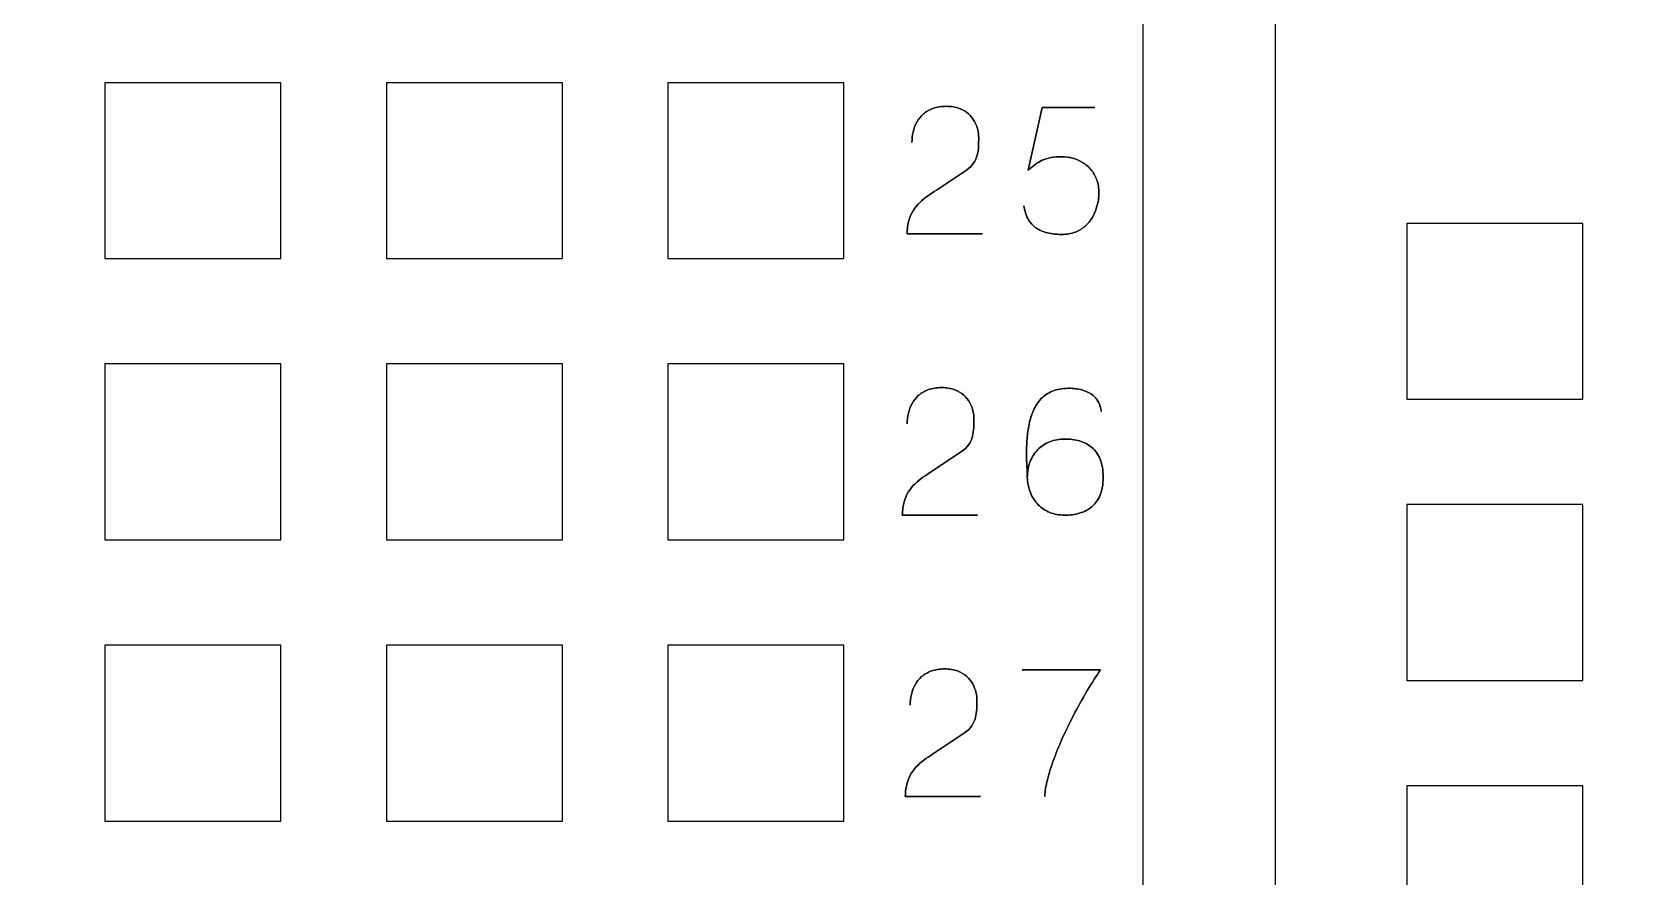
# Model space of a CAD drawing. Extents: x -1020 to 856, y -646 to 1108.
# Drawn here: x 375.44 to 389.91, y 689.69 to 697.32 of the extents above; entities that cross this region are included whole.
import ezdxf

# ---------------------------------------------------------------- set-up
doc = ezdxf.new("R2010")
doc.units = 0
doc.header["$MEASUREMENT"] = 0
doc.layers.add('LAYER_1', color=7, linetype='CONTINUOUS')

msp = doc.modelspace()

# ---------------------------------------------------------------- linework, layer by layer
at = {"layer": 'LAYER_1', "color": 250}
for points, knots in [([(581.5, 670), (581.5, 670), (581.5, 793), (581.5, 793), (581.5, 793), (581.5, 795.761), (579.261, 798), (576.5, 798), (576.5, 798), (576.5, 798), (333.5, 798), (333.5, 798), (333.5, 798), (330.739, 798), (328.5, 795.761), (328.5, 793), (328.5, 793), (328.5, 793), (328.5, 670), (328.5, 670), (328.5, 670), (328.5, 667.239), (330.739, 665), (333.5, 665), (333.5, 665), (333.5, 665), (576.5, 665), (576.5, 665), (576.5, 665), (579.261, 665), (581.5, 667.239), (581.5, 670)], [0, 0, 0, 0, 0.125, 0.125, 0.125, 0.125, 0.25, 0.25, 0.25, 0.25, 0.375, 0.375, 0.375, 0.375, 0.5, 0.5, 0.5, 0.5, 0.625, 0.625, 0.625, 0.625, 0.75, 0.75, 0.75, 0.75, 0.875, 0.875, 0.875, 0.875, 1, 1, 1, 1]), ([(350.5368, 762.11), (350.5368, 762.11), (385.4618, 762.11), (385.4618, 762.11), (385.4618, 762.11), (385.4618, 762.11), (385.4618, 678.29), (385.4618, 678.29), (385.4618, 678.29), (385.4618, 678.29), (350.5368, 678.29), (350.5368, 678.29), (350.5368, 678.29), (350.5368, 678.29), (350.5368, 762.11), (350.5368, 762.11)], [0, 0, 0, 0, 0.25, 0.25, 0.25, 0.25, 0.5, 0.5, 0.5, 0.5, 0.75, 0.75, 0.75, 0.75, 1, 1, 1, 1]), ([(385.4614, 762.11), (385.4614, 762.11), (394.3514, 762.11), (394.3514, 762.11), (394.3514, 762.11), (394.3514, 762.11), (394.3514, 678.29), (394.3514, 678.29), (394.3514, 678.29), (394.3514, 678.29), (385.4614, 678.29), (385.4614, 678.29), (385.4614, 678.29), (385.4614, 678.29), (385.4614, 762.11), (385.4614, 762.11)], [0, 0, 0, 0, 0.25, 0.25, 0.25, 0.25, 0.5, 0.5, 0.5, 0.5, 0.75, 0.75, 0.75, 0.75, 1, 1, 1, 1]), ([(376.0956, 696.8597), (376.0956, 696.8597), (377.6831, 696.8597), (377.6831, 696.8597), (377.6831, 696.8597), (377.6831, 696.8597), (377.6831, 695.2722), (377.6831, 695.2722), (377.6831, 695.2722), (377.6831, 695.2722), (376.0956, 695.2722), (376.0956, 695.2722), (376.0956, 695.2722), (376.0956, 695.2722), (376.0956, 696.8597), (376.0956, 696.8597)], [0, 0, 0, 0, 0.25, 0.25, 0.25, 0.25, 0.5, 0.5, 0.5, 0.5, 0.75, 0.75, 0.75, 0.75, 1, 1, 1, 1]), ([(378.6356, 696.8597), (378.6356, 696.8597), (380.2231, 696.8597), (380.2231, 696.8597), (380.2231, 696.8597), (380.2231, 696.8597), (380.2231, 695.2722), (380.2231, 695.2722), (380.2231, 695.2722), (380.2231, 695.2722), (378.6356, 695.2722), (378.6356, 695.2722), (378.6356, 695.2722), (378.6356, 695.2722), (378.6356, 696.8597), (378.6356, 696.8597)], [0, 0, 0, 0, 0.25, 0.25, 0.25, 0.25, 0.5, 0.5, 0.5, 0.5, 0.75, 0.75, 0.75, 0.75, 1, 1, 1, 1]), ([(381.1756, 696.8597), (381.1756, 696.8597), (382.7631, 696.8597), (382.7631, 696.8597), (382.7631, 696.8597), (382.7631, 696.8597), (382.7631, 695.2722), (382.7631, 695.2722), (382.7631, 695.2722), (382.7631, 695.2722), (381.1756, 695.2722), (381.1756, 695.2722), (381.1756, 695.2722), (381.1756, 695.2722), (381.1756, 696.8597), (381.1756, 696.8597)], [0, 0, 0, 0, 0.25, 0.25, 0.25, 0.25, 0.5, 0.5, 0.5, 0.5, 0.75, 0.75, 0.75, 0.75, 1, 1, 1, 1]), ([(384.0123, 695.4946), (384.0123, 695.4946), (383.3327, 695.4946), (383.3327, 695.4946), (383.3327, 695.4946), (383.3341, 695.5406), (383.3399, 695.5812), (383.3496, 695.6161), (383.3496, 695.6161), (383.3597, 695.6509), (383.3731, 695.6816), (383.3898, 695.708), (383.3898, 695.708), (383.4067, 695.7344), (383.4259, 695.7579), (383.4478, 695.7785), (383.4478, 695.7785), (383.4697, 695.7994), (383.4932, 695.8184), (383.5186, 695.8363), (383.5186, 695.8363), (383.5439, 695.854), (383.5701, 695.8717), (383.5973, 695.8892), (383.5973, 695.8892), (383.5973, 695.8892), (383.8682, 696.0698), (383.8682, 696.0698), (383.8682, 696.0698), (383.896, 696.0894), (383.9176, 696.1107), (383.9329, 696.1337), (383.9329, 696.1337), (383.9484, 696.1567), (383.9592, 696.181), (383.9658, 696.2066), (383.9658, 696.2066), (383.9722, 696.232), (383.9761, 696.2581), (383.9775, 696.2845), (383.9775, 696.2845), (383.9788, 696.3112), (383.9793, 696.3379), (383.9791, 696.3645), (383.9791, 696.3645), (383.9791, 696.3865), (383.9761, 696.41), (383.9703, 696.4353), (383.9703, 696.4353), (383.9643, 696.4604), (383.9548, 696.4855), (383.9413, 696.5103), (383.9413, 696.5103), (383.9279, 696.5352), (383.91, 696.5579), (383.8875, 696.5785), (383.8875, 696.5785), (383.8651, 696.5988), (383.8373, 696.6152), (383.8043, 696.6276), (383.8043, 696.6276), (383.7713, 696.64), (383.7325, 696.6463), (383.6876, 696.6466), (383.6876, 696.6466), (383.6424, 696.6463), (383.6025, 696.64), (383.5682, 696.6279), (383.5682, 696.6279), (383.5339, 696.6157), (383.5046, 696.5988), (383.4803, 696.5774), (383.4803, 696.5774), (383.456, 696.556), (383.4364, 696.5312), (383.4211, 696.5035), (383.4211, 696.5035), (383.4059, 696.4757), (383.3948, 696.4462), (383.3877, 696.415), (383.3877, 696.415), (383.3805, 696.3838), (383.3771, 696.3521), (383.3771, 696.3202), (383.3771, 696.3202), (383.3771, 696.3521), (383.3805, 696.3838), (383.3877, 696.415), (383.3877, 696.415), (383.3948, 696.4462), (383.4059, 696.4757), (383.4211, 696.5035), (383.4211, 696.5035), (383.4364, 696.5312), (383.456, 696.556), (383.4803, 696.5774), (383.4803, 696.5774), (383.5046, 696.5988), (383.5339, 696.6157), (383.5682, 696.6279), (383.5682, 696.6279), (383.6025, 696.64), (383.6424, 696.6463), (383.6876, 696.6466), (383.6876, 696.6466), (383.7325, 696.6463), (383.7713, 696.64), (383.8043, 696.6276), (383.8043, 696.6276), (383.8373, 696.6152), (383.8651, 696.5988), (383.8875, 696.5785), (383.8875, 696.5785), (383.91, 696.5579), (383.9279, 696.5352), (383.9413, 696.5103), (383.9413, 696.5103), (383.9548, 696.4855), (383.9643, 696.4604), (383.9703, 696.4353), (383.9703, 696.4353), (383.9761, 696.41), (383.9791, 696.3865), (383.9791, 696.3645), (383.9791, 696.3645), (383.9793, 696.3379), (383.9788, 696.3112), (383.9775, 696.2845), (383.9775, 696.2845), (383.9761, 696.2581), (383.9722, 696.232), (383.9658, 696.2066), (383.9658, 696.2066), (383.9592, 696.181), (383.9484, 696.1567), (383.9329, 696.1337), (383.9329, 696.1337), (383.9176, 696.1107), (383.896, 696.0894), (383.8682, 696.0698), (383.8682, 696.0698), (383.8682, 696.0698), (383.5973, 695.8892), (383.5973, 695.8892), (383.5973, 695.8892), (383.5701, 695.8717), (383.5439, 695.854), (383.5186, 695.8363), (383.5186, 695.8363), (383.4932, 695.8184), (383.4697, 695.7994), (383.4478, 695.7785), (383.4478, 695.7785), (383.4259, 695.7579), (383.4067, 695.7344), (383.3898, 695.708), (383.3898, 695.708), (383.3731, 695.6816), (383.3597, 695.6509), (383.3496, 695.6161), (383.3496, 695.6161), (383.3399, 695.5812), (383.3341, 695.5406), (383.3327, 695.4946), (383.3327, 695.4946), (383.3327, 695.4946), (384.0123, 695.4946), (384.0123, 695.4946)], [0, 0, 0, 0, 0.0238095, 0.0238095, 0.0238095, 0.0238095, 0.047619, 0.047619, 0.047619, 0.047619, 0.0714286, 0.0714286, 0.0714286, 0.0714286, 0.0952381, 0.0952381, 0.0952381, 0.0952381, 0.1190476, 0.1190476, 0.1190476, 0.1190476, 0.1428571, 0.1428571, 0.1428571, 0.1428571, 0.1666667, 0.1666667, 0.1666667, 0.1666667, 0.1904762, 0.1904762, 0.1904762, 0.1904762, 0.2142857, 0.2142857, 0.2142857, 0.2142857, 0.2380952, 0.2380952, 0.2380952, 0.2380952, 0.2619048, 0.2619048, 0.2619048, 0.2619048, 0.2857143, 0.2857143, 0.2857143, 0.2857143, 0.3095238, 0.3095238, 0.3095238, 0.3095238, 0.3333333, 0.3333333, 0.3333333, 0.3333333, 0.3571429, 0.3571429, 0.3571429, 0.3571429, 0.3809524, 0.3809524, 0.3809524, 0.3809524, 0.4047619, 0.4047619, 0.4047619, 0.4047619, 0.4285714, 0.4285714, 0.4285714, 0.4285714, 0.452381, 0.452381, 0.452381, 0.452381, 0.4761905, 0.4761905, 0.4761905, 0.4761905, 0.5, 0.5, 0.5, 0.5, 0.5238095, 0.5238095, 0.5238095, 0.5238095, 0.547619, 0.547619, 0.547619, 0.547619, 0.5714286, 0.5714286, 0.5714286, 0.5714286, 0.5952381, 0.5952381, 0.5952381, 0.5952381, 0.6190476, 0.6190476, 0.6190476, 0.6190476, 0.6428571, 0.6428571, 0.6428571, 0.6428571, 0.6666667, 0.6666667, 0.6666667, 0.6666667, 0.6904762, 0.6904762, 0.6904762, 0.6904762, 0.7142857, 0.7142857, 0.7142857, 0.7142857, 0.7380952, 0.7380952, 0.7380952, 0.7380952, 0.7619048, 0.7619048, 0.7619048, 0.7619048, 0.7857143, 0.7857143, 0.7857143, 0.7857143, 0.8095238, 0.8095238, 0.8095238, 0.8095238, 0.8333333, 0.8333333, 0.8333333, 0.8333333, 0.8571429, 0.8571429, 0.8571429, 0.8571429, 0.8809524, 0.8809524, 0.8809524, 0.8809524, 0.9047619, 0.9047619, 0.9047619, 0.9047619, 0.9285714, 0.9285714, 0.9285714, 0.9285714, 0.952381, 0.952381, 0.952381, 0.952381, 0.9761905, 0.9761905, 0.9761905, 0.9761905, 1, 1, 1, 1]), ([(385.0279, 696.6371), (385.0279, 696.6371), (384.5526, 696.6371), (384.5526, 696.6371), (384.5526, 696.6371), (384.5526, 696.6371), (384.426, 696.0698), (384.426, 696.0698), (384.426, 696.0698), (384.4481, 696.0888), (384.4693, 696.106), (384.4895, 696.121), (384.4895, 696.121), (384.5096, 696.1361), (384.5307, 696.1488), (384.5531, 696.1593), (384.5531, 696.1593), (384.5753, 696.1699), (384.6007, 696.1778), (384.6292, 696.1834), (384.6292, 696.1834), (384.6575, 696.1889), (384.6913, 696.1918), (384.7301, 696.1918), (384.7301, 696.1918), (384.7618, 696.1918), (384.7935, 696.1876), (384.8252, 696.1789), (384.8252, 696.1789), (384.8569, 696.1704), (384.887, 696.1575), (384.9155, 696.1403), (384.9155, 696.1403), (384.9443, 696.1229), (384.9696, 696.1012), (384.9917, 696.0751), (384.9917, 696.0751), (385.0142, 696.0489), (385.0319, 696.0183), (385.0445, 695.9832), (385.0445, 695.9832), (385.0575, 695.9481), (385.0641, 695.9082), (385.0643, 695.8638), (385.0643, 695.8638), (385.0646, 695.8474), (385.0628, 695.8268), (385.0591, 695.8025), (385.0591, 695.8025), (385.0556, 695.7782), (385.0493, 695.7518), (385.0403, 695.7238), (385.0403, 695.7238), (385.0313, 695.6958), (385.0187, 695.6681), (385.0025, 695.6406), (385.0025, 695.6406), (384.9865, 695.6132), (384.9659, 695.5881), (384.9411, 695.5654), (384.9411, 695.5654), (384.9163, 695.5427), (384.8862, 695.5244), (384.8511, 695.5107), (384.8511, 695.5107), (384.8157, 695.4972), (384.7742, 695.4901), (384.7269, 695.4898), (384.7269, 695.4898), (384.6704, 695.4901), (384.6229, 695.4962), (384.5843, 695.5075), (384.5843, 695.5075), (384.5458, 695.5192), (384.5143, 695.5342), (384.49, 695.5532), (384.49, 695.5532), (384.4656, 695.5722), (384.4466, 695.5931), (384.4328, 695.6158), (384.4328, 695.6158), (384.4191, 695.6385), (384.4088, 695.6612), (384.4019, 695.684), (384.4019, 695.684), (384.3951, 695.7067), (384.3898, 695.7275), (384.3863, 695.7466), (384.3863, 695.7466), (384.3898, 695.7275), (384.3951, 695.7067), (384.4019, 695.684), (384.4019, 695.684), (384.4088, 695.6612), (384.4191, 695.6385), (384.4328, 695.6158), (384.4328, 695.6158), (384.4466, 695.5931), (384.4656, 695.5722), (384.49, 695.5532), (384.49, 695.5532), (384.5143, 695.5342), (384.5458, 695.5192), (384.5843, 695.5075), (384.5843, 695.5075), (384.6229, 695.4962), (384.6704, 695.4901), (384.7269, 695.4898), (384.7269, 695.4898), (384.7742, 695.4901), (384.8157, 695.4972), (384.8511, 695.5107), (384.8511, 695.5107), (384.8862, 695.5244), (384.9163, 695.5427), (384.9411, 695.5654), (384.9411, 695.5654), (384.9659, 695.5881), (384.9865, 695.6132), (385.0025, 695.6406), (385.0025, 695.6406), (385.0187, 695.6681), (385.0313, 695.6958), (385.0403, 695.7238), (385.0403, 695.7238), (385.0493, 695.7518), (385.0556, 695.7782), (385.0591, 695.8025), (385.0591, 695.8025), (385.0628, 695.8268), (385.0646, 695.8474), (385.0643, 695.8638), (385.0643, 695.8638), (385.0641, 695.9082), (385.0575, 695.9481), (385.0445, 695.9832), (385.0445, 695.9832), (385.0319, 696.0183), (385.0142, 696.0489), (384.9917, 696.0751), (384.9917, 696.0751), (384.9696, 696.1012), (384.9443, 696.1229), (384.9155, 696.1403), (384.9155, 696.1403), (384.887, 696.1575), (384.8569, 696.1704), (384.8252, 696.1789), (384.8252, 696.1789), (384.7935, 696.1876), (384.7618, 696.1918), (384.7301, 696.1918), (384.7301, 696.1918), (384.6913, 696.1918), (384.6575, 696.1889), (384.6292, 696.1834), (384.6292, 696.1834), (384.6007, 696.1778), (384.5753, 696.1699), (384.5531, 696.1593), (384.5531, 696.1593), (384.5307, 696.1488), (384.5096, 696.1361), (384.4895, 696.121), (384.4895, 696.121), (384.4693, 696.106), (384.4481, 696.0888), (384.426, 696.0698), (384.426, 696.0698), (384.426, 696.0698), (384.5526, 696.6371), (384.5526, 696.6371), (384.5526, 696.6371), (384.5526, 696.6371), (385.0279, 696.6371), (385.0279, 696.6371)], [0, 0, 0, 0, 0.0227273, 0.0227273, 0.0227273, 0.0227273, 0.0454545, 0.0454545, 0.0454545, 0.0454545, 0.0681818, 0.0681818, 0.0681818, 0.0681818, 0.0909091, 0.0909091, 0.0909091, 0.0909091, 0.1136364, 0.1136364, 0.1136364, 0.1136364, 0.1363636, 0.1363636, 0.1363636, 0.1363636, 0.1590909, 0.1590909, 0.1590909, 0.1590909, 0.1818182, 0.1818182, 0.1818182, 0.1818182, 0.2045455, 0.2045455, 0.2045455, 0.2045455, 0.2272727, 0.2272727, 0.2272727, 0.2272727, 0.25, 0.25, 0.25, 0.25, 0.2727273, 0.2727273, 0.2727273, 0.2727273, 0.2954545, 0.2954545, 0.2954545, 0.2954545, 0.3181818, 0.3181818, 0.3181818, 0.3181818, 0.3409091, 0.3409091, 0.3409091, 0.3409091, 0.3636364, 0.3636364, 0.3636364, 0.3636364, 0.3863636, 0.3863636, 0.3863636, 0.3863636, 0.4090909, 0.4090909, 0.4090909, 0.4090909, 0.4318182, 0.4318182, 0.4318182, 0.4318182, 0.4545455, 0.4545455, 0.4545455, 0.4545455, 0.4772727, 0.4772727, 0.4772727, 0.4772727, 0.5, 0.5, 0.5, 0.5, 0.5227273, 0.5227273, 0.5227273, 0.5227273, 0.5454545, 0.5454545, 0.5454545, 0.5454545, 0.5681818, 0.5681818, 0.5681818, 0.5681818, 0.5909091, 0.5909091, 0.5909091, 0.5909091, 0.6136364, 0.6136364, 0.6136364, 0.6136364, 0.6363636, 0.6363636, 0.6363636, 0.6363636, 0.6590909, 0.6590909, 0.6590909, 0.6590909, 0.6818182, 0.6818182, 0.6818182, 0.6818182, 0.7045455, 0.7045455, 0.7045455, 0.7045455, 0.7272727, 0.7272727, 0.7272727, 0.7272727, 0.75, 0.75, 0.75, 0.75, 0.7727273, 0.7727273, 0.7727273, 0.7727273, 0.7954545, 0.7954545, 0.7954545, 0.7954545, 0.8181818, 0.8181818, 0.8181818, 0.8181818, 0.8409091, 0.8409091, 0.8409091, 0.8409091, 0.8636364, 0.8636364, 0.8636364, 0.8636364, 0.8863636, 0.8863636, 0.8863636, 0.8863636, 0.9090909, 0.9090909, 0.9090909, 0.9090909, 0.9318182, 0.9318182, 0.9318182, 0.9318182, 0.9545455, 0.9545455, 0.9545455, 0.9545455, 0.9772727, 0.9772727, 0.9772727, 0.9772727, 1, 1, 1, 1]), ([(387.8427, 695.5897), (387.8427, 695.5897), (389.4302, 695.5897), (389.4302, 695.5897), (389.4302, 695.5897), (389.4302, 695.5897), (389.4302, 694.0022), (389.4302, 694.0022), (389.4302, 694.0022), (389.4302, 694.0022), (387.8427, 694.0022), (387.8427, 694.0022), (387.8427, 694.0022), (387.8427, 694.0022), (387.8427, 695.5897), (387.8427, 695.5897)], [0, 0, 0, 0, 0.25, 0.25, 0.25, 0.25, 0.5, 0.5, 0.5, 0.5, 0.75, 0.75, 0.75, 0.75, 1, 1, 1, 1]), ([(376.0956, 694.3197), (376.0956, 694.3197), (377.6831, 694.3197), (377.6831, 694.3197), (377.6831, 694.3197), (377.6831, 694.3197), (377.6831, 692.7322), (377.6831, 692.7322), (377.6831, 692.7322), (377.6831, 692.7322), (376.0956, 692.7322), (376.0956, 692.7322), (376.0956, 692.7322), (376.0956, 692.7322), (376.0956, 694.3197), (376.0956, 694.3197)], [0, 0, 0, 0, 0.25, 0.25, 0.25, 0.25, 0.5, 0.5, 0.5, 0.5, 0.75, 0.75, 0.75, 0.75, 1, 1, 1, 1]), ([(378.6356, 694.3197), (378.6356, 694.3197), (380.2231, 694.3197), (380.2231, 694.3197), (380.2231, 694.3197), (380.2231, 694.3197), (380.2231, 692.7322), (380.2231, 692.7322), (380.2231, 692.7322), (380.2231, 692.7322), (378.6356, 692.7322), (378.6356, 692.7322), (378.6356, 692.7322), (378.6356, 692.7322), (378.6356, 694.3197), (378.6356, 694.3197)], [0, 0, 0, 0, 0.25, 0.25, 0.25, 0.25, 0.5, 0.5, 0.5, 0.5, 0.75, 0.75, 0.75, 0.75, 1, 1, 1, 1]), ([(381.1756, 694.3197), (381.1756, 694.3197), (382.7631, 694.3197), (382.7631, 694.3197), (382.7631, 694.3197), (382.7631, 694.3197), (382.7631, 692.7322), (382.7631, 692.7322), (382.7631, 692.7322), (382.7631, 692.7322), (381.1756, 692.7322), (381.1756, 692.7322), (381.1756, 692.7322), (381.1756, 692.7322), (381.1756, 694.3197), (381.1756, 694.3197)], [0, 0, 0, 0, 0.25, 0.25, 0.25, 0.25, 0.5, 0.5, 0.5, 0.5, 0.75, 0.75, 0.75, 0.75, 1, 1, 1, 1]), ([(383.9695, 692.9546), (383.9695, 692.9546), (383.2899, 692.9546), (383.2899, 692.9546), (383.2899, 692.9546), (383.2913, 693.0006), (383.2971, 693.0412), (383.3068, 693.0761), (383.3068, 693.0761), (383.3169, 693.1109), (383.3303, 693.1416), (383.347, 693.168), (383.347, 693.168), (383.3639, 693.1944), (383.3831, 693.2179), (383.405, 693.2385), (383.405, 693.2385), (383.4269, 693.2594), (383.4504, 693.2784), (383.4758, 693.2963), (383.4758, 693.2963), (383.5011, 693.314), (383.5273, 693.3317), (383.5545, 693.3492), (383.5545, 693.3492), (383.5545, 693.3492), (383.8254, 693.5298), (383.8254, 693.5298), (383.8254, 693.5298), (383.8532, 693.5494), (383.8748, 693.5707), (383.8901, 693.5937), (383.8901, 693.5937), (383.9056, 693.6167), (383.9164, 693.641), (383.923, 693.6666), (383.923, 693.6666), (383.9294, 693.692), (383.9333, 693.7181), (383.9347, 693.7445), (383.9347, 693.7445), (383.936, 693.7712), (383.9365, 693.7979), (383.9363, 693.8245), (383.9363, 693.8245), (383.9363, 693.8465), (383.9333, 693.87), (383.9275, 693.8953), (383.9275, 693.8953), (383.9215, 693.9204), (383.912, 693.9455), (383.8985, 693.9703), (383.8985, 693.9703), (383.8851, 693.9952), (383.8672, 694.0179), (383.8447, 694.0385), (383.8447, 694.0385), (383.8223, 694.0588), (383.7945, 694.0752), (383.7615, 694.0876), (383.7615, 694.0876), (383.7285, 694.1), (383.6897, 694.1063), (383.6448, 694.1066), (383.6448, 694.1066), (383.5996, 694.1063), (383.5597, 694.1), (383.5254, 694.0879), (383.5254, 694.0879), (383.4911, 694.0757), (383.4618, 694.0588), (383.4375, 694.0374), (383.4375, 694.0374), (383.4132, 694.016), (383.3936, 693.9912), (383.3783, 693.9635), (383.3783, 693.9635), (383.3631, 693.9357), (383.352, 693.9062), (383.3449, 693.875), (383.3449, 693.875), (383.3377, 693.8438), (383.3343, 693.8121), (383.3343, 693.7802), (383.3343, 693.7802), (383.3343, 693.8121), (383.3377, 693.8438), (383.3449, 693.875), (383.3449, 693.875), (383.352, 693.9062), (383.3631, 693.9357), (383.3783, 693.9635), (383.3783, 693.9635), (383.3936, 693.9912), (383.4132, 694.016), (383.4375, 694.0374), (383.4375, 694.0374), (383.4618, 694.0588), (383.4911, 694.0757), (383.5254, 694.0879), (383.5254, 694.0879), (383.5597, 694.1), (383.5996, 694.1063), (383.6448, 694.1066), (383.6448, 694.1066), (383.6897, 694.1063), (383.7285, 694.1), (383.7615, 694.0876), (383.7615, 694.0876), (383.7945, 694.0752), (383.8223, 694.0588), (383.8447, 694.0385), (383.8447, 694.0385), (383.8672, 694.0179), (383.8851, 693.9952), (383.8985, 693.9703), (383.8985, 693.9703), (383.912, 693.9455), (383.9215, 693.9204), (383.9275, 693.8953), (383.9275, 693.8953), (383.9333, 693.87), (383.9363, 693.8465), (383.9363, 693.8245), (383.9363, 693.8245), (383.9365, 693.7979), (383.936, 693.7712), (383.9347, 693.7445), (383.9347, 693.7445), (383.9333, 693.7181), (383.9294, 693.692), (383.923, 693.6666), (383.923, 693.6666), (383.9164, 693.641), (383.9056, 693.6167), (383.8901, 693.5937), (383.8901, 693.5937), (383.8748, 693.5707), (383.8532, 693.5494), (383.8254, 693.5298), (383.8254, 693.5298), (383.8254, 693.5298), (383.5545, 693.3492), (383.5545, 693.3492), (383.5545, 693.3492), (383.5273, 693.3317), (383.5011, 693.314), (383.4758, 693.2963), (383.4758, 693.2963), (383.4504, 693.2784), (383.4269, 693.2594), (383.405, 693.2385), (383.405, 693.2385), (383.3831, 693.2179), (383.3639, 693.1944), (383.347, 693.168), (383.347, 693.168), (383.3303, 693.1416), (383.3169, 693.1109), (383.3068, 693.0761), (383.3068, 693.0761), (383.2971, 693.0412), (383.2913, 693.0006), (383.2899, 692.9546), (383.2899, 692.9546), (383.2899, 692.9546), (383.9695, 692.9546), (383.9695, 692.9546)], [0, 0, 0, 0, 0.0238095, 0.0238095, 0.0238095, 0.0238095, 0.047619, 0.047619, 0.047619, 0.047619, 0.0714286, 0.0714286, 0.0714286, 0.0714286, 0.0952381, 0.0952381, 0.0952381, 0.0952381, 0.1190476, 0.1190476, 0.1190476, 0.1190476, 0.1428571, 0.1428571, 0.1428571, 0.1428571, 0.1666667, 0.1666667, 0.1666667, 0.1666667, 0.1904762, 0.1904762, 0.1904762, 0.1904762, 0.2142857, 0.2142857, 0.2142857, 0.2142857, 0.2380952, 0.2380952, 0.2380952, 0.2380952, 0.2619048, 0.2619048, 0.2619048, 0.2619048, 0.2857143, 0.2857143, 0.2857143, 0.2857143, 0.3095238, 0.3095238, 0.3095238, 0.3095238, 0.3333333, 0.3333333, 0.3333333, 0.3333333, 0.3571429, 0.3571429, 0.3571429, 0.3571429, 0.3809524, 0.3809524, 0.3809524, 0.3809524, 0.4047619, 0.4047619, 0.4047619, 0.4047619, 0.4285714, 0.4285714, 0.4285714, 0.4285714, 0.452381, 0.452381, 0.452381, 0.452381, 0.4761905, 0.4761905, 0.4761905, 0.4761905, 0.5, 0.5, 0.5, 0.5, 0.5238095, 0.5238095, 0.5238095, 0.5238095, 0.547619, 0.547619, 0.547619, 0.547619, 0.5714286, 0.5714286, 0.5714286, 0.5714286, 0.5952381, 0.5952381, 0.5952381, 0.5952381, 0.6190476, 0.6190476, 0.6190476, 0.6190476, 0.6428571, 0.6428571, 0.6428571, 0.6428571, 0.6666667, 0.6666667, 0.6666667, 0.6666667, 0.6904762, 0.6904762, 0.6904762, 0.6904762, 0.7142857, 0.7142857, 0.7142857, 0.7142857, 0.7380952, 0.7380952, 0.7380952, 0.7380952, 0.7619048, 0.7619048, 0.7619048, 0.7619048, 0.7857143, 0.7857143, 0.7857143, 0.7857143, 0.8095238, 0.8095238, 0.8095238, 0.8095238, 0.8333333, 0.8333333, 0.8333333, 0.8333333, 0.8571429, 0.8571429, 0.8571429, 0.8571429, 0.8809524, 0.8809524, 0.8809524, 0.8809524, 0.9047619, 0.9047619, 0.9047619, 0.9047619, 0.9285714, 0.9285714, 0.9285714, 0.9285714, 0.952381, 0.952381, 0.952381, 0.952381, 0.9761905, 0.9761905, 0.9761905, 0.9761905, 1, 1, 1, 1]), ([(384.418, 693.2985), (384.4183, 693.3502), (384.4267, 693.397), (384.4435, 693.4392), (384.4435, 693.4392), (384.4602, 693.4812), (384.4837, 693.5174), (384.514, 693.5478), (384.514, 693.5478), (384.5442, 693.5779), (384.5798, 693.6011), (384.6205, 693.6175), (384.6205, 693.6175), (384.6611, 693.6339), (384.7058, 693.6421), (384.7538, 693.6423), (384.7538, 693.6423), (384.8022, 693.6426), (384.8473, 693.6365), (384.8893, 693.6244), (384.8893, 693.6244), (384.9313, 693.6125), (384.9679, 693.5929), (384.9999, 693.566), (384.9999, 693.566), (385.0318, 693.5393), (385.0569, 693.5039), (385.0749, 693.4598), (385.0749, 693.4598), (385.0929, 693.4157), (385.1021, 693.3621), (385.1024, 693.2985), (385.1024, 693.2985), (385.1021, 693.2348), (385.0929, 693.1812), (385.0749, 693.1371), (385.0749, 693.1371), (385.0569, 693.093), (385.0318, 693.0576), (384.9999, 693.0309), (384.9999, 693.0309), (384.9679, 693.004), (384.9313, 692.9844), (384.8893, 692.9726), (384.8893, 692.9726), (384.8473, 692.9604), (384.8022, 692.9543), (384.7538, 692.9546), (384.7538, 692.9546), (384.7058, 692.9549), (384.6617, 692.9631), (384.6213, 692.9794), (384.6213, 692.9794), (384.5811, 692.9958), (384.5463, 693.019), (384.5164, 693.0494), (384.5164, 693.0494), (384.4866, 693.0795), (384.4631, 693.1157), (384.4462, 693.158), (384.4462, 693.158), (384.4291, 693.1999), (384.4199, 693.2467), (384.418, 693.2985), (384.418, 693.2985), (384.417, 693.3246), (384.4156, 693.3558), (384.4138, 693.3919), (384.4138, 693.3919), (384.4119, 693.4284), (384.4109, 693.468), (384.4106, 693.5105), (384.4106, 693.5105), (384.4104, 693.5533), (384.4117, 693.5974), (384.4151, 693.6426), (384.4151, 693.6426), (384.4183, 693.688), (384.4246, 693.7326), (384.4338, 693.7767), (384.4338, 693.7767), (384.443, 693.8206), (384.4562, 693.862), (384.4736, 693.9009), (384.4736, 693.9009), (384.4911, 693.9397), (384.5135, 693.974), (384.5412, 694.0039), (384.5412, 694.0039), (384.5692, 694.0337), (384.6033, 694.0572), (384.6437, 694.0744), (384.6437, 694.0744), (384.6841, 694.0913), (384.7319, 694.1), (384.7871, 694.1003), (384.7871, 694.1003), (384.8352, 694.1), (384.8759, 694.0952), (384.9097, 694.086), (384.9097, 694.086), (384.9435, 694.0768), (384.9711, 694.0643), (384.9933, 694.049), (384.9933, 694.049), (385.0152, 694.0334), (385.0326, 694.0165), (385.0453, 693.9978), (385.0453, 693.9978), (385.058, 693.9793), (385.0675, 693.9606), (385.0733, 693.9418), (385.0733, 693.9418), (385.0794, 693.9231), (385.0833, 693.9056), (385.0849, 693.8895), (385.0849, 693.8895), (385.0833, 693.9056), (385.0794, 693.9231), (385.0733, 693.9418), (385.0733, 693.9418), (385.0675, 693.9606), (385.058, 693.9793), (385.0453, 693.9978), (385.0453, 693.9978), (385.0326, 694.0165), (385.0152, 694.0334), (384.9933, 694.049), (384.9933, 694.049), (384.9711, 694.0643), (384.9435, 694.0768), (384.9097, 694.086), (384.9097, 694.086), (384.8759, 694.0952), (384.8352, 694.1), (384.7871, 694.1003), (384.7871, 694.1003), (384.7319, 694.1), (384.6841, 694.0913), (384.6437, 694.0744), (384.6437, 694.0744), (384.6033, 694.0572), (384.5692, 694.0337), (384.5412, 694.0039), (384.5412, 694.0039), (384.5135, 693.974), (384.4911, 693.9397), (384.4736, 693.9009), (384.4736, 693.9009), (384.4562, 693.862), (384.443, 693.8206), (384.4338, 693.7767), (384.4338, 693.7767), (384.4246, 693.7326), (384.4183, 693.688), (384.4151, 693.6426), (384.4151, 693.6426), (384.4117, 693.5974), (384.4104, 693.5533), (384.4106, 693.5105), (384.4106, 693.5105), (384.4109, 693.468), (384.4119, 693.4284), (384.4138, 693.3919), (384.4138, 693.3919), (384.4156, 693.3558), (384.417, 693.3246), (384.418, 693.2985), (384.418, 693.2985), (384.4199, 693.2467), (384.4291, 693.1999), (384.4462, 693.158), (384.4462, 693.158), (384.4631, 693.1157), (384.4866, 693.0795), (384.5164, 693.0494), (384.5164, 693.0494), (384.5463, 693.019), (384.5811, 692.9958), (384.6213, 692.9794), (384.6213, 692.9794), (384.6617, 692.9631), (384.7058, 692.9549), (384.7538, 692.9546), (384.7538, 692.9546), (384.8022, 692.9543), (384.8473, 692.9604), (384.8893, 692.9726), (384.8893, 692.9726), (384.9313, 692.9844), (384.9679, 693.004), (384.9999, 693.0309), (384.9999, 693.0309), (385.0318, 693.0576), (385.0569, 693.093), (385.0749, 693.1371), (385.0749, 693.1371), (385.0929, 693.1812), (385.1021, 693.2348), (385.1024, 693.2985), (385.1024, 693.2985), (385.1021, 693.3621), (385.0929, 693.4157), (385.0749, 693.4598), (385.0749, 693.4598), (385.0569, 693.5039), (385.0318, 693.5393), (384.9999, 693.566), (384.9999, 693.566), (384.9679, 693.5929), (384.9313, 693.6125), (384.8893, 693.6244), (384.8893, 693.6244), (384.8473, 693.6365), (384.8022, 693.6426), (384.7538, 693.6423), (384.7538, 693.6423), (384.7058, 693.6421), (384.6611, 693.6339), (384.6205, 693.6175), (384.6205, 693.6175), (384.5798, 693.6011), (384.5442, 693.5779), (384.514, 693.5478), (384.514, 693.5478), (384.4837, 693.5174), (384.4602, 693.4812), (384.4435, 693.4392), (384.4435, 693.4392), (384.4267, 693.397), (384.4183, 693.3502), (384.418, 693.2985)], [0, 0, 0, 0, 0.0172414, 0.0172414, 0.0172414, 0.0172414, 0.0344828, 0.0344828, 0.0344828, 0.0344828, 0.0517241, 0.0517241, 0.0517241, 0.0517241, 0.0689655, 0.0689655, 0.0689655, 0.0689655, 0.0862069, 0.0862069, 0.0862069, 0.0862069, 0.1034483, 0.1034483, 0.1034483, 0.1034483, 0.1206897, 0.1206897, 0.1206897, 0.1206897, 0.137931, 0.137931, 0.137931, 0.137931, 0.1551724, 0.1551724, 0.1551724, 0.1551724, 0.1724138, 0.1724138, 0.1724138, 0.1724138, 0.1896552, 0.1896552, 0.1896552, 0.1896552, 0.2068966, 0.2068966, 0.2068966, 0.2068966, 0.2241379, 0.2241379, 0.2241379, 0.2241379, 0.2413793, 0.2413793, 0.2413793, 0.2413793, 0.2586207, 0.2586207, 0.2586207, 0.2586207, 0.2758621, 0.2758621, 0.2758621, 0.2758621, 0.2931034, 0.2931034, 0.2931034, 0.2931034, 0.3103448, 0.3103448, 0.3103448, 0.3103448, 0.3275862, 0.3275862, 0.3275862, 0.3275862, 0.3448276, 0.3448276, 0.3448276, 0.3448276, 0.362069, 0.362069, 0.362069, 0.362069, 0.3793103, 0.3793103, 0.3793103, 0.3793103, 0.3965517, 0.3965517, 0.3965517, 0.3965517, 0.4137931, 0.4137931, 0.4137931, 0.4137931, 0.4310345, 0.4310345, 0.4310345, 0.4310345, 0.4482759, 0.4482759, 0.4482759, 0.4482759, 0.4655172, 0.4655172, 0.4655172, 0.4655172, 0.4827586, 0.4827586, 0.4827586, 0.4827586, 0.5, 0.5, 0.5, 0.5, 0.5172414, 0.5172414, 0.5172414, 0.5172414, 0.5344828, 0.5344828, 0.5344828, 0.5344828, 0.5517241, 0.5517241, 0.5517241, 0.5517241, 0.5689655, 0.5689655, 0.5689655, 0.5689655, 0.5862069, 0.5862069, 0.5862069, 0.5862069, 0.6034483, 0.6034483, 0.6034483, 0.6034483, 0.6206897, 0.6206897, 0.6206897, 0.6206897, 0.637931, 0.637931, 0.637931, 0.637931, 0.6551724, 0.6551724, 0.6551724, 0.6551724, 0.6724138, 0.6724138, 0.6724138, 0.6724138, 0.6896552, 0.6896552, 0.6896552, 0.6896552, 0.7068966, 0.7068966, 0.7068966, 0.7068966, 0.7241379, 0.7241379, 0.7241379, 0.7241379, 0.7413793, 0.7413793, 0.7413793, 0.7413793, 0.7586207, 0.7586207, 0.7586207, 0.7586207, 0.7758621, 0.7758621, 0.7758621, 0.7758621, 0.7931034, 0.7931034, 0.7931034, 0.7931034, 0.8103448, 0.8103448, 0.8103448, 0.8103448, 0.8275862, 0.8275862, 0.8275862, 0.8275862, 0.8448276, 0.8448276, 0.8448276, 0.8448276, 0.862069, 0.862069, 0.862069, 0.862069, 0.8793103, 0.8793103, 0.8793103, 0.8793103, 0.8965517, 0.8965517, 0.8965517, 0.8965517, 0.9137931, 0.9137931, 0.9137931, 0.9137931, 0.9310345, 0.9310345, 0.9310345, 0.9310345, 0.9482759, 0.9482759, 0.9482759, 0.9482759, 0.9655172, 0.9655172, 0.9655172, 0.9655172, 0.9827586, 0.9827586, 0.9827586, 0.9827586, 1, 1, 1, 1]), ([(387.8427, 693.0497), (387.8427, 693.0497), (389.4302, 693.0497), (389.4302, 693.0497), (389.4302, 693.0497), (389.4302, 693.0497), (389.4302, 691.4622), (389.4302, 691.4622), (389.4302, 691.4622), (389.4302, 691.4622), (387.8427, 691.4622), (387.8427, 691.4622), (387.8427, 691.4622), (387.8427, 691.4622), (387.8427, 693.0497), (387.8427, 693.0497)], [0, 0, 0, 0, 0.25, 0.25, 0.25, 0.25, 0.5, 0.5, 0.5, 0.5, 0.75, 0.75, 0.75, 0.75, 1, 1, 1, 1]), ([(376.0956, 691.7797), (376.0956, 691.7797), (377.6831, 691.7797), (377.6831, 691.7797), (377.6831, 691.7797), (377.6831, 691.7797), (377.6831, 690.1922), (377.6831, 690.1922), (377.6831, 690.1922), (377.6831, 690.1922), (376.0956, 690.1922), (376.0956, 690.1922), (376.0956, 690.1922), (376.0956, 690.1922), (376.0956, 691.7797), (376.0956, 691.7797)], [0, 0, 0, 0, 0.25, 0.25, 0.25, 0.25, 0.5, 0.5, 0.5, 0.5, 0.75, 0.75, 0.75, 0.75, 1, 1, 1, 1]), ([(378.6356, 691.7797), (378.6356, 691.7797), (380.2231, 691.7797), (380.2231, 691.7797), (380.2231, 691.7797), (380.2231, 691.7797), (380.2231, 690.1922), (380.2231, 690.1922), (380.2231, 690.1922), (380.2231, 690.1922), (378.6356, 690.1922), (378.6356, 690.1922), (378.6356, 690.1922), (378.6356, 690.1922), (378.6356, 691.7797), (378.6356, 691.7797)], [0, 0, 0, 0, 0.25, 0.25, 0.25, 0.25, 0.5, 0.5, 0.5, 0.5, 0.75, 0.75, 0.75, 0.75, 1, 1, 1, 1]), ([(381.1756, 691.7797), (381.1756, 691.7797), (382.7631, 691.7797), (382.7631, 691.7797), (382.7631, 691.7797), (382.7631, 691.7797), (382.7631, 690.1922), (382.7631, 690.1922), (382.7631, 690.1922), (382.7631, 690.1922), (381.1756, 690.1922), (381.1756, 690.1922), (381.1756, 690.1922), (381.1756, 690.1922), (381.1756, 691.7797), (381.1756, 691.7797)], [0, 0, 0, 0, 0.25, 0.25, 0.25, 0.25, 0.5, 0.5, 0.5, 0.5, 0.75, 0.75, 0.75, 0.75, 1, 1, 1, 1]), ([(383.9964, 690.4146), (383.9964, 690.4146), (383.3168, 690.4146), (383.3168, 690.4146), (383.3168, 690.4146), (383.3182, 690.4606), (383.324, 690.5012), (383.3337, 690.5361), (383.3337, 690.5361), (383.3438, 690.5709), (383.3572, 690.6016), (383.3739, 690.628), (383.3739, 690.628), (383.3908, 690.6544), (383.41, 690.6779), (383.4319, 690.6985), (383.4319, 690.6985), (383.4538, 690.7194), (383.4773, 690.7384), (383.5027, 690.7563), (383.5027, 690.7563), (383.528, 690.774), (383.5542, 690.7917), (383.5814, 690.8092), (383.5814, 690.8092), (383.5814, 690.8092), (383.8523, 690.9898), (383.8523, 690.9898), (383.8523, 690.9898), (383.8801, 691.0094), (383.9017, 691.0307), (383.917, 691.0537), (383.917, 691.0537), (383.9325, 691.0767), (383.9433, 691.101), (383.9499, 691.1266), (383.9499, 691.1266), (383.9563, 691.152), (383.9602, 691.1781), (383.9616, 691.2045), (383.9616, 691.2045), (383.9629, 691.2312), (383.9634, 691.2579), (383.9632, 691.2845), (383.9632, 691.2845), (383.9632, 691.3065), (383.9602, 691.33), (383.9544, 691.3553), (383.9544, 691.3553), (383.9484, 691.3804), (383.9389, 691.4055), (383.9254, 691.4303), (383.9254, 691.4303), (383.912, 691.4552), (383.8941, 691.4779), (383.8716, 691.4985), (383.8716, 691.4985), (383.8492, 691.5188), (383.8214, 691.5352), (383.7884, 691.5476), (383.7884, 691.5476), (383.7554, 691.56), (383.7166, 691.5663), (383.6717, 691.5666), (383.6717, 691.5666), (383.6265, 691.5663), (383.5866, 691.56), (383.5523, 691.5479), (383.5523, 691.5479), (383.518, 691.5357), (383.4887, 691.5188), (383.4644, 691.4974), (383.4644, 691.4974), (383.4401, 691.476), (383.4205, 691.4512), (383.4052, 691.4235), (383.4052, 691.4235), (383.39, 691.3957), (383.3789, 691.3662), (383.3718, 691.335), (383.3718, 691.335), (383.3646, 691.3038), (383.3612, 691.2721), (383.3612, 691.2402), (383.3612, 691.2402), (383.3612, 691.2721), (383.3646, 691.3038), (383.3718, 691.335), (383.3718, 691.335), (383.3789, 691.3662), (383.39, 691.3957), (383.4052, 691.4235), (383.4052, 691.4235), (383.4205, 691.4512), (383.4401, 691.476), (383.4644, 691.4974), (383.4644, 691.4974), (383.4887, 691.5188), (383.518, 691.5357), (383.5523, 691.5479), (383.5523, 691.5479), (383.5866, 691.56), (383.6265, 691.5663), (383.6717, 691.5666), (383.6717, 691.5666), (383.7166, 691.5663), (383.7554, 691.56), (383.7884, 691.5476), (383.7884, 691.5476), (383.8214, 691.5352), (383.8492, 691.5188), (383.8716, 691.4985), (383.8716, 691.4985), (383.8941, 691.4779), (383.912, 691.4552), (383.9254, 691.4303), (383.9254, 691.4303), (383.9389, 691.4055), (383.9484, 691.3804), (383.9544, 691.3553), (383.9544, 691.3553), (383.9602, 691.33), (383.9632, 691.3065), (383.9632, 691.2845), (383.9632, 691.2845), (383.9634, 691.2579), (383.9629, 691.2312), (383.9616, 691.2045), (383.9616, 691.2045), (383.9602, 691.1781), (383.9563, 691.152), (383.9499, 691.1266), (383.9499, 691.1266), (383.9433, 691.101), (383.9325, 691.0767), (383.917, 691.0537), (383.917, 691.0537), (383.9017, 691.0307), (383.8801, 691.0094), (383.8523, 690.9898), (383.8523, 690.9898), (383.8523, 690.9898), (383.5814, 690.8092), (383.5814, 690.8092), (383.5814, 690.8092), (383.5542, 690.7917), (383.528, 690.774), (383.5027, 690.7563), (383.5027, 690.7563), (383.4773, 690.7384), (383.4538, 690.7194), (383.4319, 690.6985), (383.4319, 690.6985), (383.41, 690.6779), (383.3908, 690.6544), (383.3739, 690.628), (383.3739, 690.628), (383.3572, 690.6016), (383.3438, 690.5709), (383.3337, 690.5361), (383.3337, 690.5361), (383.324, 690.5012), (383.3182, 690.4606), (383.3168, 690.4146), (383.3168, 690.4146), (383.3168, 690.4146), (383.9964, 690.4146), (383.9964, 690.4146)], [0, 0, 0, 0, 0.0238095, 0.0238095, 0.0238095, 0.0238095, 0.047619, 0.047619, 0.047619, 0.047619, 0.0714286, 0.0714286, 0.0714286, 0.0714286, 0.0952381, 0.0952381, 0.0952381, 0.0952381, 0.1190476, 0.1190476, 0.1190476, 0.1190476, 0.1428571, 0.1428571, 0.1428571, 0.1428571, 0.1666667, 0.1666667, 0.1666667, 0.1666667, 0.1904762, 0.1904762, 0.1904762, 0.1904762, 0.2142857, 0.2142857, 0.2142857, 0.2142857, 0.2380952, 0.2380952, 0.2380952, 0.2380952, 0.2619048, 0.2619048, 0.2619048, 0.2619048, 0.2857143, 0.2857143, 0.2857143, 0.2857143, 0.3095238, 0.3095238, 0.3095238, 0.3095238, 0.3333333, 0.3333333, 0.3333333, 0.3333333, 0.3571429, 0.3571429, 0.3571429, 0.3571429, 0.3809524, 0.3809524, 0.3809524, 0.3809524, 0.4047619, 0.4047619, 0.4047619, 0.4047619, 0.4285714, 0.4285714, 0.4285714, 0.4285714, 0.452381, 0.452381, 0.452381, 0.452381, 0.4761905, 0.4761905, 0.4761905, 0.4761905, 0.5, 0.5, 0.5, 0.5, 0.5238095, 0.5238095, 0.5238095, 0.5238095, 0.547619, 0.547619, 0.547619, 0.547619, 0.5714286, 0.5714286, 0.5714286, 0.5714286, 0.5952381, 0.5952381, 0.5952381, 0.5952381, 0.6190476, 0.6190476, 0.6190476, 0.6190476, 0.6428571, 0.6428571, 0.6428571, 0.6428571, 0.6666667, 0.6666667, 0.6666667, 0.6666667, 0.6904762, 0.6904762, 0.6904762, 0.6904762, 0.7142857, 0.7142857, 0.7142857, 0.7142857, 0.7380952, 0.7380952, 0.7380952, 0.7380952, 0.7619048, 0.7619048, 0.7619048, 0.7619048, 0.7857143, 0.7857143, 0.7857143, 0.7857143, 0.8095238, 0.8095238, 0.8095238, 0.8095238, 0.8333333, 0.8333333, 0.8333333, 0.8333333, 0.8571429, 0.8571429, 0.8571429, 0.8571429, 0.8809524, 0.8809524, 0.8809524, 0.8809524, 0.9047619, 0.9047619, 0.9047619, 0.9047619, 0.9285714, 0.9285714, 0.9285714, 0.9285714, 0.952381, 0.952381, 0.952381, 0.952381, 0.9761905, 0.9761905, 0.9761905, 0.9761905, 1, 1, 1, 1]), ([(384.5763, 690.4146), (384.5771, 690.4587), (384.5848, 690.5097), (384.5993, 690.5678), (384.5993, 690.5678), (384.6138, 690.6261), (384.6336, 690.689), (384.6587, 690.7563), (384.6587, 690.7563), (384.6838, 690.8237), (384.7129, 690.8929), (384.7456, 690.9645), (384.7456, 690.9645), (384.7781, 691.036), (384.8132, 691.1068), (384.8505, 691.1773), (384.8505, 691.1773), (384.8877, 691.2478), (384.9257, 691.3154), (384.9646, 691.3801), (384.9646, 691.3801), (385.0033, 691.4446), (385.0413, 691.5035), (385.0786, 691.5571), (385.0786, 691.5571), (385.0786, 691.5571), (384.3704, 691.5571), (384.3704, 691.5571), (384.3704, 691.5571), (384.3704, 691.5571), (385.0786, 691.5571), (385.0786, 691.5571), (385.0786, 691.5571), (385.0413, 691.5035), (385.0033, 691.4446), (384.9646, 691.3801), (384.9646, 691.3801), (384.9257, 691.3154), (384.8877, 691.2478), (384.8505, 691.1773), (384.8505, 691.1773), (384.8132, 691.1068), (384.7781, 691.036), (384.7456, 690.9645), (384.7456, 690.9645), (384.7129, 690.8929), (384.6838, 690.8237), (384.6587, 690.7563), (384.6587, 690.7563), (384.6336, 690.689), (384.6138, 690.6261), (384.5993, 690.5678), (384.5993, 690.5678), (384.5848, 690.5097), (384.5771, 690.4587), (384.5763, 690.4146)], [0, 0, 0, 0, 0.0714286, 0.0714286, 0.0714286, 0.0714286, 0.1428571, 0.1428571, 0.1428571, 0.1428571, 0.2142857, 0.2142857, 0.2142857, 0.2142857, 0.2857143, 0.2857143, 0.2857143, 0.2857143, 0.3571429, 0.3571429, 0.3571429, 0.3571429, 0.4285714, 0.4285714, 0.4285714, 0.4285714, 0.5, 0.5, 0.5, 0.5, 0.5714286, 0.5714286, 0.5714286, 0.5714286, 0.6428571, 0.6428571, 0.6428571, 0.6428571, 0.7142857, 0.7142857, 0.7142857, 0.7142857, 0.7857143, 0.7857143, 0.7857143, 0.7857143, 0.8571429, 0.8571429, 0.8571429, 0.8571429, 0.9285714, 0.9285714, 0.9285714, 0.9285714, 1, 1, 1, 1]), ([(387.8427, 690.5097), (387.8427, 690.5097), (389.4302, 690.5097), (389.4302, 690.5097), (389.4302, 690.5097), (389.4302, 690.5097), (389.4302, 688.9222), (389.4302, 688.9222), (389.4302, 688.9222), (389.4302, 688.9222), (387.8427, 688.9222), (387.8427, 688.9222), (387.8427, 688.9222), (387.8427, 688.9222), (387.8427, 690.5097), (387.8427, 690.5097)], [0, 0, 0, 0, 0.25, 0.25, 0.25, 0.25, 0.5, 0.5, 0.5, 0.5, 0.75, 0.75, 0.75, 0.75, 1, 1, 1, 1])]:
    msp.add_open_spline(points, degree=3, knots=knots, dxfattribs=at)
at = {"layer": 'LAYER_1', "color": 1}
msp.add_open_spline([(386.6552, 757.8578), (386.6552, 757.8578), (386.6552, 682.5341), (386.6552, 682.5341)], degree=3, dxfattribs=at)

doc.saveas('drawing.dxf')
